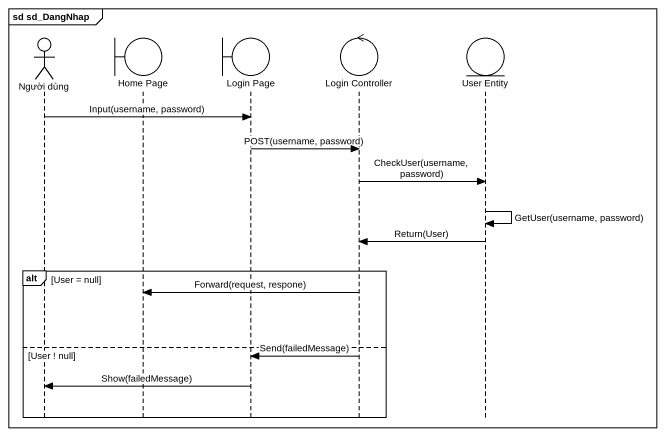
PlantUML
@startuml
mainframe sd sd_DangNhap
hide footbox
actor "Người dùng" as Người_dùng
boundary "Home Page" as Home_Page
boundary "Login Page" as Login_Page
control "Login Controller" as Login_Controller
entity "User Entity" as User_Entity

Người_dùng -> Login_Page : Input(username, password)
Login_Page -> Login_Controller : POST(username, password)
Login_Controller -> User_Entity : CheckUser(username,password)
User_Entity -> User_Entity : GetUser(username, password)
User_Entity -> Login_Controller : Return(User)
alt User = null
  Login_Controller -> Home_Page : Forward(request, respone)
else User ! null
  Login_Controller -> Login_Page : Send(failedMessage)
  Login_Page -> Người_dùng : Show(failedMessage)
end
@enduml
